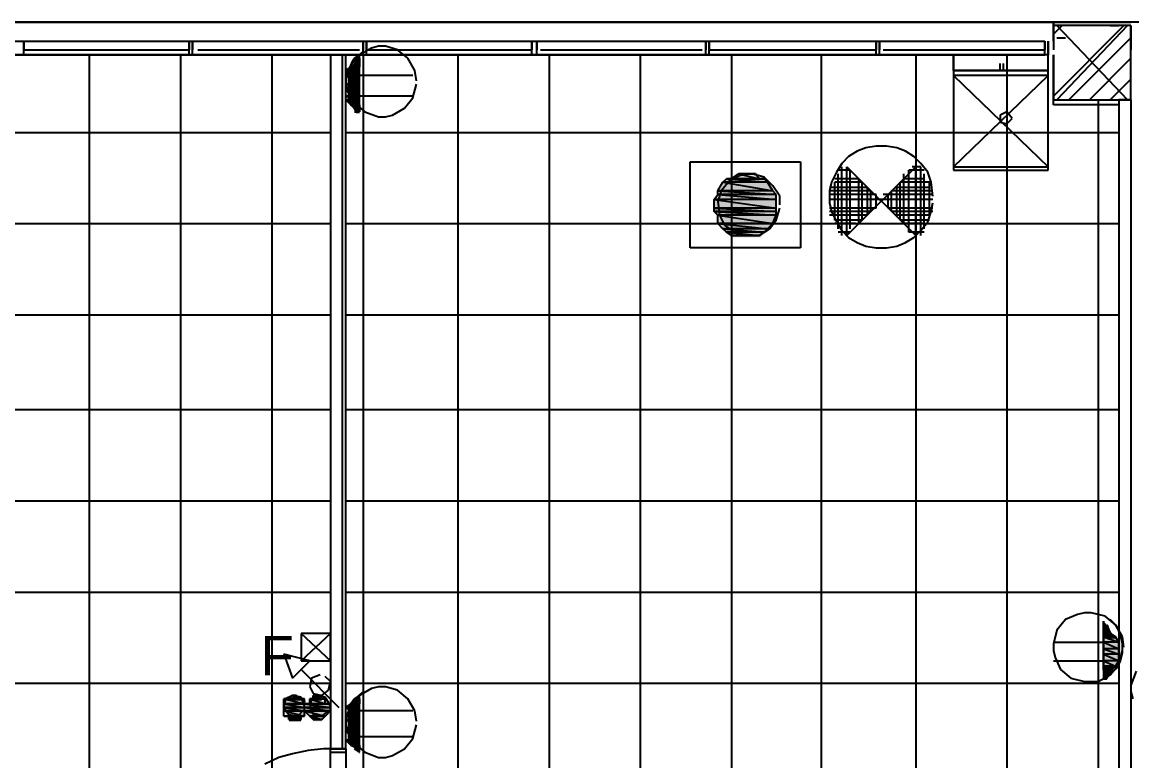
# Model space of a CAD drawing. Header units: millimetres. Extents: x 5 to 415, y 48 to 251.
# Drawn here: x 278.06 to 289.43, y 229.92 to 237.49 of the extents above; entities that cross this region are included whole.
import ezdxf

# ---------------------------------------------------------------- set-up
doc = ezdxf.new("R2010")
doc.units = ezdxf.units.MM
for name, color, linetype in [('H', 7, 'Continuous'), ('P', 7, 'Continuous'), ('T', 7, 'Continuous')]:
    doc.layers.add(name, color=color, linetype=linetype)

msp = doc.modelspace()

# ---------------------------------------------------------------- hatches: boundary and pattern name
at = {"layer": 'H', "linetype": 'Continuous'}
for points in [[(281.481, 237.102), (281.517, 237.155), (281.517, 237.102), (281.481, 237.102)], [(281.428, 237.031), (281.481, 237.102), (281.517, 237.102), (281.517, 237.031), (281.428, 237.031)], [(281.393, 236.978), (281.428, 237.031), (281.517, 237.031), (281.517, 236.978), (281.393, 236.978)], [(281.393, 236.943), (281.393, 236.978), (281.517, 236.978), (281.517, 236.943), (281.393, 236.943)], [(281.393, 236.855), (281.393, 236.943), (281.517, 236.943), (281.517, 236.855), (281.393, 236.855)], [(281.393, 236.82), (281.393, 236.855), (281.517, 236.855), (281.517, 236.82), (281.393, 236.82)], [(281.393, 236.732), (281.393, 236.82), (281.517, 236.82), (281.517, 236.732), (281.393, 236.732)], [(281.393, 236.679), (281.393, 236.732), (281.517, 236.732), (281.517, 236.679), (281.393, 236.679)], [(281.428, 236.643), (281.393, 236.679), (281.517, 236.679), (281.517, 236.643), (281.428, 236.643)], [(281.481, 236.555), (281.428, 236.643), (281.517, 236.555), (281.481, 236.555)], [(281.517, 236.555), (281.428, 236.643), (281.517, 236.643), (281.517, 236.555)], [(285.327, 235.885), (285.415, 235.92), (285.574, 235.92), (285.627, 235.885), (285.327, 235.885)], [(285.203, 235.761), (285.238, 235.832), (285.715, 235.832), (285.75, 235.761), (285.203, 235.761)], [(285.238, 235.832), (285.274, 235.885), (285.662, 235.885), (285.715, 235.832), (285.238, 235.832)], [(285.15, 235.673), (285.203, 235.708), (285.785, 235.708), (285.785, 235.673), (285.15, 235.673)], [(285.15, 235.585), (285.15, 235.673), (285.785, 235.673), (285.785, 235.585), (285.15, 235.585)], [(285.203, 235.708), (285.203, 235.761), (285.75, 235.761), (285.785, 235.708), (285.203, 235.708)], [(285.15, 235.55), (285.15, 235.585), (285.785, 235.585), (285.785, 235.55), (285.15, 235.55)], [(285.203, 235.497), (285.15, 235.55), (285.785, 235.55), (285.785, 235.497), (285.203, 235.497)], [(285.203, 235.409), (285.203, 235.497), (285.785, 235.497), (285.75, 235.409), (285.203, 235.409)], [(285.238, 235.373), (285.203, 235.409), (285.75, 235.409), (285.715, 235.373), (285.238, 235.373)], [(285.274, 235.338), (285.238, 235.373), (285.715, 235.373), (285.662, 235.338), (285.274, 235.338)], [(285.327, 235.285), (285.274, 235.338), (285.662, 235.338), (285.627, 235.285), (285.327, 235.285)], [(289.137, 231.316), (289.137, 231.352), (289.172, 231.316), (289.137, 231.316)], [(289.137, 231.228), (289.137, 231.316), (289.172, 231.316), (289.225, 231.228), (289.137, 231.228)], [(289.137, 231.175), (289.137, 231.228), (289.225, 231.228), (289.26, 231.175), (289.137, 231.175)], [(289.137, 231.14), (289.137, 231.175), (289.26, 231.175), (289.313, 231.14), (289.137, 231.14)], [(289.137, 231.052), (289.137, 231.14), (289.313, 231.14), (289.313, 231.052), (289.137, 231.052)], [(289.137, 231.017), (289.137, 231.052), (289.313, 231.052), (289.313, 231.017), (289.137, 231.017)], [(289.137, 230.928), (289.137, 231.017), (289.313, 231.017), (289.313, 230.928), (289.137, 230.928)], [(289.137, 230.893), (289.137, 230.928), (289.313, 230.928), (289.26, 230.893), (289.137, 230.893)], [(289.137, 230.84), (289.137, 230.893), (289.26, 230.893), (289.225, 230.84), (289.137, 230.84)], [(289.137, 230.752), (289.137, 230.84), (289.172, 230.752), (289.137, 230.752)], [(289.172, 230.752), (289.137, 230.84), (289.225, 230.84), (289.172, 230.752)], [(280.793, 230.54), (280.846, 230.593), (280.882, 230.593), (280.917, 230.54), (280.793, 230.54)], [(281.04, 230.54), (281.04, 230.593), (281.129, 230.593), (281.129, 230.54), (281.04, 230.54)], [(281.481, 230.54), (281.517, 230.593), (281.517, 230.54), (281.481, 230.54)], [(280.758, 230.505), (280.758, 230.54), (280.97, 230.54), (280.97, 230.505), (280.758, 230.505)], [(280.758, 230.47), (280.758, 230.505), (280.97, 230.505), (280.97, 230.47), (280.758, 230.47)], [(280.758, 230.417), (280.758, 230.47), (280.97, 230.47), (280.97, 230.417), (280.758, 230.417)], [(280.97, 230.47), (280.97, 230.505), (281.217, 230.505), (281.217, 230.47), (280.97, 230.47)], [(280.97, 230.417), (280.97, 230.47), (281.217, 230.47), (281.217, 230.417), (280.97, 230.417)], [(281.005, 230.505), (281.005, 230.54), (281.182, 230.54), (281.182, 230.505), (281.005, 230.505)], [(281.393, 230.47), (281.428, 230.505), (281.517, 230.505), (281.517, 230.47), (281.393, 230.47)], [(281.393, 230.382), (281.393, 230.47), (281.517, 230.47), (281.517, 230.382), (281.393, 230.382)], [(281.428, 230.505), (281.481, 230.54), (281.517, 230.54), (281.517, 230.505), (281.428, 230.505)], [(280.758, 230.382), (280.758, 230.417), (280.97, 230.417), (280.97, 230.382), (280.758, 230.382)], [(280.793, 230.329), (280.793, 230.382), (280.917, 230.382), (280.917, 230.329), (280.793, 230.329)], [(281.005, 230.382), (280.97, 230.417), (281.217, 230.417), (281.182, 230.382), (281.005, 230.382)], [(281.04, 230.329), (281.005, 230.382), (281.182, 230.382), (281.129, 230.329), (281.04, 230.329)], [(281.393, 230.329), (281.393, 230.382), (281.517, 230.382), (281.517, 230.329), (281.393, 230.329)], [(281.393, 230.258), (281.393, 230.329), (281.517, 230.329), (281.517, 230.258), (281.393, 230.258)], [(281.393, 230.205), (281.393, 230.258), (281.517, 230.258), (281.517, 230.205), (281.393, 230.205)], [(281.393, 230.117), (281.393, 230.205), (281.517, 230.205), (281.517, 230.117), (281.393, 230.117)], [(281.428, 230.082), (281.393, 230.117), (281.517, 230.117), (281.517, 230.082), (281.428, 230.082)], [(281.517, 229.993), (281.428, 230.082), (281.517, 230.046), (281.517, 229.993)], [(281.517, 230.046), (281.428, 230.082), (281.517, 230.082), (281.517, 230.046)]]:
    msp.add_hatch(color=256, dxfattribs=at).paths.add_polyline_path(points)

# ---------------------------------------------------------------- linework, layer by layer
at = {"layer": 'P'}
for points in [[(308.134, 237.49), (25.735, 237.49)], [(276.296, 237.49), (288.625, 237.49)], [(288.625, 237.49), (289.419, 237.49)], [(288.625, 237.296), (288.625, 237.49)], [(288.625, 237.49), (288.625, 237.296)], [(288.625, 236.732), (289.348, 237.455)], [(288.625, 237.367), (288.713, 237.455)], [(289.419, 237.455), (288.625, 237.455)], [(288.625, 237.455), (288.625, 237.208)], [(288.66, 237.455), (289.384, 236.696)], [(289.384, 237.455), (288.66, 236.696)], [(289.207, 237.455), (289.295, 237.455)], [(289.419, 236.696), (289.419, 237.455)], [(289.419, 237.455), (289.419, 237.208)], [(289.419, 237.455), (289.419, 237.208)], [(289.419, 237.208), (289.419, 237.455)], [(276.384, 237.296), (288.537, 237.296)], [(277.989, 237.296), (278.077, 237.296)], [(278.077, 237.296), (278.077, 237.208)], [(278.077, 237.155), (278.077, 237.296)], [(279.77, 237.296), (279.77, 237.208)], [(279.77, 237.155), (279.77, 237.296)], [(279.77, 237.296), (279.859, 237.296)], [(279.806, 237.296), (279.806, 237.208)], [(279.806, 237.155), (279.806, 237.296)], [(281.517, 237.296), (281.587, 237.296)], [(281.552, 237.296), (281.552, 237.208)], [(281.552, 237.155), (281.552, 237.296)], [(281.587, 237.296), (281.587, 237.208)], [(281.587, 237.155), (281.587, 237.296)], [(283.281, 237.296), (283.281, 237.208)], [(283.281, 237.155), (283.281, 237.296)], [(283.281, 237.296), (283.369, 237.296)], [(283.333, 237.296), (283.333, 237.208)], [(283.333, 237.155), (283.333, 237.296)], [(285.027, 237.296), (285.097, 237.296)], [(285.062, 237.296), (285.062, 237.208)], [(285.062, 237.155), (285.062, 237.296)], [(285.097, 237.296), (285.097, 237.208)], [(285.097, 237.155), (285.097, 237.296)], [(286.808, 237.296), (286.808, 237.208)], [(286.808, 237.155), (286.808, 237.296)], [(286.808, 237.296), (286.879, 237.296)], [(286.844, 237.296), (286.844, 237.208)], [(286.844, 237.155), (286.844, 237.296)], [(288.537, 237.296), (288.537, 237.208)], [(288.537, 237.155), (288.537, 237.296)], [(288.572, 237.155), (288.572, 237.296)], [(288.572, 237.296), (288.572, 237.155)], [(288.66, 237.331), (288.749, 237.331)], [(288.784, 236.696), (289.419, 237.331)], [(288.572, 237.155), (276.296, 237.155)], [(276.384, 237.155), (288.537, 237.155)], [(278.077, 237.155), (277.989, 237.155)], [(278.077, 237.208), (279.77, 237.208)], [(278.077, 237.208), (279.77, 237.208)], [(278.077, 237.208), (279.77, 237.208)], [(278.077, 237.208), (279.77, 237.208)], [(278.077, 237.208), (279.77, 237.208)], [(278.077, 237.155), (279.77, 237.155)], [(278.077, 237.155), (279.77, 237.155)], [(278.747, 237.155), (278.747, 228.018)], [(279.682, 237.155), (279.682, 228.477)], [(279.859, 237.155), (279.77, 237.155)], [(279.859, 237.208), (281.517, 237.208)], [(279.859, 237.208), (281.517, 237.208)], [(279.859, 237.208), (281.517, 237.208)], [(279.859, 237.208), (281.517, 237.208)], [(279.859, 237.208), (281.517, 237.208)], [(279.859, 237.155), (281.517, 237.155)], [(279.859, 237.155), (281.517, 237.155)], [(280.617, 237.155), (280.617, 228.477)], [(281.217, 237.155), (281.217, 230.046)], [(281.217, 237.155), (281.217, 230.046)], [(281.34, 230.046), (281.34, 237.155)], [(281.376, 230.046), (281.376, 237.155)], [(281.517, 237.155), (281.428, 237.049)], [(281.517, 237.155), (281.428, 237.049)], [(281.552, 237.19), (281.446, 237.102)], [(281.517, 237.155), (281.464, 237.12)], [(281.464, 237.12), (281.517, 237.155)], [(281.64, 237.225), (281.517, 237.155)], [(281.64, 237.225), (281.517, 237.155)], [(281.587, 237.155), (281.517, 237.155)], [(281.517, 236.573), (281.517, 237.155)], [(281.552, 237.155), (281.552, 224.719)], [(281.587, 237.208), (283.281, 237.208)], [(281.587, 237.208), (283.281, 237.208)], [(281.587, 237.208), (283.281, 237.208)], [(281.587, 237.208), (283.281, 237.208)], [(281.587, 237.208), (283.281, 237.208)], [(281.587, 237.155), (283.281, 237.155)], [(281.587, 237.155), (283.281, 237.155)], [(281.711, 237.243), (281.64, 237.225)], [(281.711, 237.243), (281.64, 237.225)], [(281.781, 237.243), (281.711, 237.243)], [(281.781, 237.243), (281.711, 237.243)], [(281.905, 237.208), (281.781, 237.243)], [(281.905, 237.208), (281.781, 237.243)], [(282.011, 237.12), (281.905, 237.208)], [(282.011, 237.12), (281.905, 237.208)], [(282.522, 237.155), (282.522, 224.719)], [(283.369, 237.155), (283.281, 237.155)], [(283.369, 237.208), (285.027, 237.208)], [(283.369, 237.208), (285.027, 237.208)], [(283.369, 237.208), (285.027, 237.208)], [(283.369, 237.208), (285.027, 237.208)], [(283.369, 237.208), (285.027, 237.208)], [(283.369, 237.155), (285.027, 237.155)], [(283.369, 237.155), (285.027, 237.155)], [(283.457, 237.155), (283.457, 224.719)], [(284.392, 237.155), (284.392, 224.719)], [(285.097, 237.155), (285.027, 237.155)], [(285.097, 237.208), (286.808, 237.208)], [(285.097, 237.208), (286.808, 237.208)], [(285.097, 237.208), (286.808, 237.208)], [(285.097, 237.208), (286.808, 237.208)], [(285.097, 237.208), (286.808, 237.208)], [(285.097, 237.155), (286.808, 237.155)], [(285.097, 237.155), (286.808, 237.155)], [(285.327, 237.155), (285.327, 224.719)], [(286.244, 237.155), (286.244, 224.719)], [(286.879, 237.155), (286.808, 237.155)], [(286.879, 237.208), (288.537, 237.208)], [(286.879, 237.208), (288.537, 237.208)], [(286.879, 237.208), (288.537, 237.208)], [(286.879, 237.208), (288.537, 237.208)], [(286.879, 237.208), (288.537, 237.208)], [(286.879, 237.155), (288.537, 237.155)], [(287.214, 237.155), (287.214, 224.719)], [(288.572, 237.155), (287.602, 237.155)], [(287.602, 237.155), (287.602, 236.996)], [(287.602, 236.996), (287.602, 237.155)], [(288.572, 237.155), (287.602, 237.155)], [(287.602, 237.155), (287.602, 236.996)], [(287.602, 236.996), (287.602, 237.155)], [(288.149, 237.155), (288.149, 224.719)], [(288.572, 236.996), (288.572, 237.155)], [(288.572, 236.996), (288.572, 237.155)], [(288.625, 236.643), (288.625, 237.155)], [(288.625, 237.155), (288.625, 236.696)], [(281.428, 237.049), (281.376, 236.926)], [(281.428, 237.049), (281.376, 236.926)], [(281.446, 237.102), (281.411, 237.014)], [(281.428, 237.031), (281.464, 237.12)], [(281.464, 237.12), (281.517, 237.031)], [(281.517, 237.12), (281.517, 237.031)], [(281.517, 237.031), (281.517, 237.12)], [(282.081, 236.996), (282.011, 237.12)], [(282.081, 236.996), (282.011, 237.12)], [(288.078, 236.996), (288.078, 237.067)], [(288.078, 236.996), (288.078, 237.067)], [(288.078, 236.996), (288.078, 237.067)], [(288.078, 236.996), (288.078, 237.067)], [(288.114, 236.996), (288.114, 237.067)], [(288.114, 236.996), (288.114, 237.067)], [(288.996, 236.696), (289.419, 237.12)], [(281.376, 236.996), (281.428, 237.031)], [(281.411, 237.014), (281.376, 236.926)], [(281.517, 236.996), (281.376, 236.996)], [(281.517, 236.996), (281.376, 236.996)], [(281.376, 236.996), (281.517, 236.943)], [(281.376, 236.996), (281.517, 236.943)], [(281.376, 236.943), (281.376, 236.996)], [(281.517, 236.943), (281.376, 236.943)], [(281.517, 236.943), (281.376, 236.943)], [(281.376, 236.943), (281.517, 236.855)], [(281.376, 236.943), (281.517, 236.855)], [(281.376, 236.855), (281.376, 236.943)], [(281.376, 236.926), (281.376, 236.855)], [(281.376, 236.926), (281.376, 236.855)], [(281.376, 236.926), (281.376, 236.837)], [(281.517, 237.031), (281.428, 237.031)], [(281.517, 237.031), (281.428, 237.031)], [(281.428, 237.031), (281.517, 236.996)], [(281.428, 237.031), (281.517, 236.996)], [(281.517, 236.996), (281.517, 237.031)], [(281.517, 236.943), (281.517, 236.996)], [(282.063, 236.943), (281.517, 236.943)], [(281.517, 236.855), (281.517, 236.943)], [(282.099, 236.89), (282.081, 236.996)], [(282.099, 236.89), (282.081, 236.996)], [(288.572, 236.996), (287.602, 236.996)], [(287.602, 236.996), (287.602, 235.973)], [(287.602, 236.996), (288.572, 236.996)], [(288.572, 236.996), (287.602, 236.996)], [(287.602, 236.996), (287.602, 235.973)], [(287.602, 236.996), (288.572, 236.996)], [(288.572, 236.943), (287.602, 236.943)], [(287.602, 236.943), (287.602, 236.008)], [(287.602, 236.008), (288.572, 236.943)], [(287.602, 236.943), (288.572, 236.008)], [(288.572, 236.943), (287.602, 236.943)], [(287.602, 236.943), (287.602, 236.008)], [(287.602, 236.008), (288.572, 236.943)], [(287.602, 236.943), (288.572, 236.008)], [(288.572, 235.973), (288.572, 236.996)], [(288.572, 235.973), (288.572, 236.996)], [(288.572, 236.008), (288.572, 236.943)], [(288.572, 236.008), (288.572, 236.943)], [(281.376, 236.855), (281.393, 236.784)], [(281.376, 236.855), (281.393, 236.784)], [(281.517, 236.855), (281.376, 236.855)], [(281.517, 236.855), (281.376, 236.855)], [(281.376, 236.855), (281.517, 236.82)], [(281.376, 236.855), (281.517, 236.82)], [(281.376, 236.82), (281.376, 236.855)], [(281.376, 236.837), (281.411, 236.749)], [(281.517, 236.82), (281.376, 236.82)], [(281.517, 236.82), (281.376, 236.82)], [(281.376, 236.82), (281.517, 236.732)], [(281.376, 236.82), (281.517, 236.732)], [(281.376, 236.732), (281.376, 236.82)], [(281.517, 236.82), (281.517, 236.855)], [(281.517, 236.732), (281.517, 236.82)], [(282.063, 236.714), (282.099, 236.855)], [(282.063, 236.714), (282.099, 236.855)], [(289.207, 236.696), (289.419, 236.908)], [(281.517, 236.732), (281.376, 236.732)], [(281.517, 236.732), (281.376, 236.732)], [(281.376, 236.732), (281.517, 236.696)], [(281.376, 236.732), (281.517, 236.696)], [(281.376, 236.696), (281.376, 236.732)], [(281.517, 236.696), (281.376, 236.696)], [(281.517, 236.696), (281.376, 236.696)], [(281.376, 236.696), (281.517, 236.643)], [(281.376, 236.696), (281.517, 236.643)], [(281.428, 236.643), (281.376, 236.696)], [(281.393, 236.784), (281.464, 236.661)], [(281.393, 236.784), (281.464, 236.661)], [(281.411, 236.749), (281.446, 236.679)], [(282.063, 236.732), (281.517, 236.732)], [(281.517, 236.696), (281.517, 236.732)], [(281.517, 236.643), (281.517, 236.696)], [(281.975, 236.608), (282.063, 236.714)], [(281.975, 236.608), (282.063, 236.714)], [(288.625, 236.696), (289.419, 236.696)], [(289.084, 236.696), (289.084, 225.354)], [(289.419, 236.696), (289.295, 236.696)], [(289.295, 236.696), (289.295, 225.39)], [(289.295, 236.696), (289.295, 225.39)], [(289.419, 236.696), (289.419, 225.39)], [(281.517, 236.643), (281.428, 236.643)], [(281.517, 236.573), (281.428, 236.643)], [(281.428, 236.643), (281.517, 236.573)], [(281.428, 236.643), (281.517, 236.643)], [(281.517, 236.573), (281.428, 236.643)], [(281.446, 236.679), (281.517, 236.608)], [(281.464, 236.661), (281.57, 236.573)], [(281.464, 236.661), (281.57, 236.573)], [(281.517, 236.643), (281.517, 236.573)], [(281.852, 236.538), (281.975, 236.608)], [(281.852, 236.538), (281.975, 236.608)], [(289.295, 236.643), (288.625, 236.643)], [(281.517, 236.573), (281.464, 236.573)], [(281.464, 236.573), (281.517, 236.573)], [(281.57, 236.573), (281.711, 236.52)], [(281.57, 236.573), (281.711, 236.52)], [(281.711, 236.52), (281.781, 236.52)], [(281.711, 236.52), (281.781, 236.52)], [(281.781, 236.52), (281.852, 236.538)], [(281.781, 236.52), (281.852, 236.538)], [(288.149, 236.573), (288.078, 236.538)], [(288.149, 236.573), (288.078, 236.538)], [(288.078, 236.538), (288.078, 236.467)], [(288.078, 236.538), (288.078, 236.467)], [(288.078, 236.467), (288.149, 236.449)], [(288.078, 236.467), (288.149, 236.449)], [(288.202, 236.502), (288.149, 236.573)], [(288.202, 236.502), (288.149, 236.573)], [(288.149, 236.449), (288.202, 236.502)], [(288.149, 236.449), (288.202, 236.502)], [(276.296, 236.361), (281.217, 236.361)], [(281.376, 236.361), (289.295, 236.361)], [(286.614, 236.167), (286.526, 236.114)], [(286.703, 236.202), (286.614, 236.167)], [(286.808, 236.22), (286.703, 236.202)], [(286.914, 236.22), (286.808, 236.22)], [(287.02, 236.202), (286.914, 236.22)], [(287.108, 236.167), (287.02, 236.202)], [(287.196, 236.114), (287.108, 236.167)], [(284.903, 236.061), (286.032, 236.061)], [(284.903, 235.179), (284.903, 236.061)], [(286.032, 236.061), (286.032, 235.179)], [(286.456, 236.044), (286.403, 235.955)], [(286.526, 236.114), (286.456, 236.044)], [(287.267, 236.044), (287.196, 236.114)], [(287.338, 235.955), (287.267, 236.044)], [(285.415, 235.92), (285.309, 235.867)], [(285.327, 235.885), (285.397, 235.938)], [(285.574, 235.938), (285.397, 235.938)], [(285.397, 235.938), (285.45, 235.938)], [(285.574, 235.938), (285.397, 235.938)], [(285.397, 235.938), (285.609, 235.885)], [(285.397, 235.938), (285.609, 235.885)], [(285.538, 235.938), (285.415, 235.92)], [(285.45, 235.938), (285.574, 235.938)], [(285.485, 235.938), (285.574, 235.938)], [(285.574, 235.938), (285.485, 235.938)], [(285.662, 235.903), (285.538, 235.938)], [(285.609, 235.885), (285.574, 235.938)], [(285.75, 235.814), (285.662, 235.903)], [(286.403, 235.955), (286.35, 235.85)], [(286.544, 235.973), (286.42, 235.973)], [(286.42, 235.373), (286.42, 235.938)], [(286.456, 235.303), (286.456, 236.008)], [(286.508, 235.303), (286.508, 236.008)], [(286.508, 236.008), (287.214, 235.303)], [(287.214, 236.008), (286.508, 235.303)], [(286.544, 235.373), (286.544, 235.973)], [(287.091, 235.426), (287.091, 235.938)], [(287.143, 235.338), (287.143, 235.973)], [(287.302, 235.973), (287.143, 235.973)], [(287.267, 236.008), (287.179, 236.008)], [(287.214, 235.303), (287.214, 236.008)], [(287.267, 235.303), (287.267, 236.008)], [(287.302, 235.373), (287.302, 235.938)], [(287.373, 235.85), (287.338, 235.955)], [(287.602, 236.008), (288.572, 236.008)], [(287.602, 236.008), (288.572, 236.008)], [(287.602, 235.973), (288.572, 235.973)], [(287.602, 235.973), (288.572, 235.973)], [(285.186, 235.761), (285.238, 235.85)], [(285.309, 235.867), (285.221, 235.761)], [(285.238, 235.85), (285.274, 235.885)], [(285.697, 235.85), (285.238, 235.85)], [(285.697, 235.85), (285.238, 235.85)], [(285.238, 235.85), (285.75, 235.761)], [(285.238, 235.85), (285.75, 235.761)], [(285.662, 235.885), (285.274, 235.885)], [(285.274, 235.885), (285.327, 235.885)], [(285.662, 235.885), (285.274, 235.885)], [(285.274, 235.885), (285.697, 235.85)], [(285.274, 235.885), (285.697, 235.85)], [(285.609, 235.885), (285.327, 235.885)], [(285.609, 235.885), (285.327, 235.885)], [(285.327, 235.885), (285.662, 235.885)], [(285.327, 235.885), (285.662, 235.885)], [(285.662, 235.885), (285.609, 235.885)], [(285.697, 235.85), (285.662, 235.885)], [(285.75, 235.761), (285.697, 235.85)], [(285.821, 235.708), (285.75, 235.814)], [(286.35, 235.85), (286.332, 235.761)], [(286.72, 235.797), (286.332, 235.797)], [(286.632, 235.885), (286.385, 235.885)], [(286.385, 235.462), (286.385, 235.85)], [(286.667, 235.85), (286.385, 235.85)], [(286.632, 235.426), (286.632, 235.885)], [(286.667, 235.462), (286.667, 235.85)], [(286.72, 235.514), (286.72, 235.797)], [(287.02, 235.514), (287.02, 235.797)], [(287.355, 235.797), (287.02, 235.797)], [(287.055, 235.462), (287.055, 235.85)], [(287.355, 235.85), (287.055, 235.85)], [(287.302, 235.885), (287.091, 235.885)], [(287.355, 235.514), (287.355, 235.85)], [(287.39, 235.708), (287.373, 235.85)], [(285.15, 235.673), (285.186, 235.726)], [(285.785, 235.673), (285.15, 235.673)], [(285.785, 235.673), (285.15, 235.673)], [(285.15, 235.673), (285.785, 235.585)], [(285.15, 235.673), (285.785, 235.585)], [(285.15, 235.585), (285.15, 235.673)], [(285.75, 235.761), (285.186, 235.761)], [(285.75, 235.761), (285.186, 235.761)], [(285.186, 235.761), (285.785, 235.726)], [(285.186, 235.761), (285.785, 235.726)], [(285.186, 235.726), (285.186, 235.761)], [(285.221, 235.761), (285.186, 235.656)], [(285.785, 235.726), (285.186, 235.726)], [(285.785, 235.726), (285.186, 235.726)], [(285.186, 235.726), (285.785, 235.673)], [(285.186, 235.726), (285.785, 235.673)], [(285.785, 235.726), (285.75, 235.761)], [(285.785, 235.673), (285.785, 235.726)], [(285.785, 235.585), (285.785, 235.673)], [(285.821, 235.62), (285.821, 235.708)], [(286.755, 235.761), (286.332, 235.761)], [(286.332, 235.761), (286.332, 235.638)], [(286.808, 235.726), (286.332, 235.726)], [(286.844, 235.673), (286.332, 235.673)], [(286.755, 235.55), (286.755, 235.761)], [(286.808, 235.585), (286.808, 235.726)], [(287.39, 235.673), (286.844, 235.673)], [(287.39, 235.726), (286.879, 235.726)], [(286.932, 235.585), (286.932, 235.726)], [(286.967, 235.55), (286.967, 235.761)], [(287.39, 235.761), (286.967, 235.761)], [(285.785, 235.585), (285.15, 235.585)], [(285.785, 235.585), (285.15, 235.585)], [(285.15, 235.585), (285.785, 235.55)], [(285.15, 235.585), (285.785, 235.55)], [(285.15, 235.55), (285.15, 235.585)], [(285.186, 235.656), (285.203, 235.514)], [(285.785, 235.55), (285.785, 235.585)], [(285.785, 235.462), (285.821, 235.585)], [(286.332, 235.638), (286.35, 235.55)], [(286.808, 235.585), (286.332, 235.585)], [(287.39, 235.585), (286.932, 235.585)], [(287.373, 235.55), (287.39, 235.638)], [(285.785, 235.55), (285.15, 235.55)], [(285.785, 235.55), (285.15, 235.55)], [(285.15, 235.55), (285.785, 235.514)], [(285.15, 235.55), (285.785, 235.514)], [(285.186, 235.514), (285.15, 235.55)], [(285.785, 235.514), (285.186, 235.514)], [(285.785, 235.514), (285.186, 235.514)], [(285.186, 235.514), (285.75, 235.426)], [(285.186, 235.514), (285.75, 235.426)], [(285.186, 235.426), (285.186, 235.514)], [(285.203, 235.514), (285.256, 235.409)], [(285.715, 235.373), (285.785, 235.462)], [(285.75, 235.426), (285.785, 235.514)], [(285.785, 235.514), (285.785, 235.55)], [(286.755, 235.55), (286.332, 235.55)], [(286.72, 235.514), (286.332, 235.514)], [(286.35, 235.55), (286.403, 235.444)], [(286.667, 235.462), (286.385, 235.462)], [(286.403, 235.444), (286.456, 235.356)], [(287.39, 235.55), (286.967, 235.55)], [(287.355, 235.514), (287.02, 235.514)], [(287.355, 235.462), (287.055, 235.462)], [(287.267, 235.356), (287.338, 235.444)], [(287.338, 235.444), (287.373, 235.55)], [(276.296, 235.426), (281.217, 235.426)], [(281.376, 235.426), (289.295, 235.426)], [(285.75, 235.426), (285.186, 235.426)], [(285.75, 235.426), (285.186, 235.426)], [(285.186, 235.426), (285.697, 235.373)], [(285.186, 235.426), (285.697, 235.373)], [(285.238, 235.373), (285.186, 235.426)], [(285.697, 235.373), (285.238, 235.373)], [(285.697, 235.373), (285.238, 235.373)], [(285.238, 235.373), (285.662, 235.338)], [(285.238, 235.373), (285.662, 235.338)], [(285.274, 235.338), (285.238, 235.373)], [(285.256, 235.409), (285.362, 235.338)], [(285.662, 235.338), (285.274, 235.338)], [(285.662, 235.338), (285.274, 235.338)], [(285.274, 235.338), (285.609, 235.303)], [(285.274, 235.338), (285.609, 235.303)], [(285.327, 235.303), (285.274, 235.338)], [(285.362, 235.338), (285.468, 235.303)], [(285.609, 235.303), (285.715, 235.373)], [(285.609, 235.303), (285.662, 235.338)], [(285.662, 235.338), (285.697, 235.373)], [(285.697, 235.373), (285.75, 235.426)], [(286.597, 235.426), (286.385, 235.426)], [(286.544, 235.338), (286.42, 235.338)], [(286.456, 235.356), (286.526, 235.285)], [(287.302, 235.426), (287.091, 235.426)], [(287.302, 235.338), (287.143, 235.338)], [(287.196, 235.285), (287.267, 235.356)], [(285.609, 235.303), (285.327, 235.303)], [(285.609, 235.303), (285.327, 235.303)], [(285.327, 235.303), (285.574, 235.303)], [(285.327, 235.303), (285.574, 235.303)], [(285.397, 235.303), (285.327, 235.303)], [(285.574, 235.303), (285.397, 235.303)], [(285.574, 235.303), (285.397, 235.303)], [(285.397, 235.303), (285.485, 235.303)], [(285.397, 235.303), (285.485, 235.303)], [(285.45, 235.303), (285.397, 235.303)], [(285.485, 235.303), (285.45, 235.303)], [(285.468, 235.303), (285.609, 235.303)], [(285.485, 235.303), (285.574, 235.303)], [(285.574, 235.303), (285.609, 235.303)], [(286.526, 235.285), (286.614, 235.232)], [(286.614, 235.232), (286.703, 235.197)], [(287.02, 235.197), (287.108, 235.232)], [(287.108, 235.232), (287.196, 235.285)], [(286.032, 235.179), (284.903, 235.179)], [(286.703, 235.197), (286.808, 235.179)], [(286.808, 235.179), (286.914, 235.179)], [(286.914, 235.179), (287.02, 235.197)], [(276.296, 234.491), (281.217, 234.491)], [(281.376, 234.491), (289.295, 234.491)], [(276.296, 233.521), (281.217, 233.521)], [(281.376, 233.521), (289.295, 233.521)], [(276.296, 232.586), (281.217, 232.586)], [(281.376, 232.586), (289.295, 232.586)], [(276.296, 231.652), (281.217, 231.652)], [(281.376, 231.652), (289.295, 231.652)], [(288.749, 231.369), (288.66, 231.263)], [(288.749, 231.369), (288.66, 231.263)], [(288.872, 231.422), (288.749, 231.369)], [(288.872, 231.422), (288.749, 231.369)], [(288.943, 231.44), (288.872, 231.422)], [(288.943, 231.44), (288.872, 231.422)], [(289.013, 231.44), (288.943, 231.44)], [(289.013, 231.44), (288.943, 231.44)], [(289.154, 231.405), (289.013, 231.44)], [(289.154, 231.405), (289.013, 231.44)], [(289.137, 231.352), (289.137, 231.316)], [(289.137, 231.316), (289.137, 231.352)], [(289.137, 231.352), (289.137, 230.77)], [(289.26, 231.316), (289.154, 231.405)], [(289.26, 231.316), (289.154, 231.405)], [(289.278, 231.299), (289.207, 231.369)], [(288.66, 231.263), (288.625, 231.122)], [(288.66, 231.263), (288.625, 231.122)], [(289.137, 231.316), (289.207, 231.228)], [(289.137, 231.228), (289.137, 231.316)], [(289.172, 231.316), (289.207, 231.228)], [(289.207, 231.228), (289.172, 231.316)], [(289.331, 231.193), (289.26, 231.316)], [(289.331, 231.193), (289.26, 231.316)], [(289.313, 231.211), (289.278, 231.299)], [(281.217, 231.228), (280.917, 231.228)], [(280.917, 231.228), (280.917, 230.946)], [(280.917, 231.228), (281.217, 230.946)], [(281.217, 231.228), (280.917, 230.946)], [(281.217, 230.946), (281.217, 231.228)], [(288.625, 231.14), (289.137, 231.14)], [(288.625, 231.122), (288.625, 231.052)], [(288.625, 231.122), (288.625, 231.052)], [(289.207, 231.228), (289.137, 231.228)], [(289.207, 231.228), (289.137, 231.228)], [(289.137, 231.228), (289.26, 231.193)], [(289.137, 231.228), (289.26, 231.193)], [(289.137, 231.193), (289.137, 231.228)], [(289.26, 231.193), (289.137, 231.193)], [(289.26, 231.193), (289.137, 231.193)], [(289.137, 231.193), (289.295, 231.14)], [(289.137, 231.193), (289.295, 231.14)], [(289.137, 231.14), (289.137, 231.193)], [(289.295, 231.14), (289.137, 231.14)], [(289.295, 231.14), (289.137, 231.14)], [(289.137, 231.14), (289.295, 231.069)], [(289.137, 231.14), (289.295, 231.069)], [(289.137, 231.069), (289.137, 231.14)], [(289.26, 231.193), (289.207, 231.228)], [(289.295, 231.14), (289.26, 231.193)], [(289.295, 231.069), (289.295, 231.14)], [(289.331, 231.122), (289.313, 231.211)], [(289.348, 231.087), (289.331, 231.193)], [(289.348, 231.087), (289.331, 231.193)], [(289.331, 231.034), (289.331, 231.122)], [(280.741, 231.017), (280.829, 230.77)], [(281.005, 230.946), (280.741, 231.017)], [(288.625, 231.052), (288.643, 230.981)], [(288.625, 231.052), (288.643, 230.981)], [(289.295, 231.069), (289.137, 231.069)], [(289.295, 231.069), (289.137, 231.069)], [(289.137, 231.069), (289.295, 231.017)], [(289.137, 231.069), (289.295, 231.017)], [(289.137, 231.017), (289.137, 231.069)], [(289.295, 231.017), (289.137, 231.017)], [(289.295, 231.017), (289.137, 231.017)], [(289.137, 231.017), (289.295, 230.946)], [(289.137, 231.017), (289.295, 230.946)], [(289.137, 230.946), (289.137, 231.017)], [(289.295, 231.017), (289.295, 231.069)], [(289.295, 230.911), (289.331, 231.052)], [(289.295, 230.911), (289.331, 231.052)], [(289.295, 230.946), (289.295, 231.017)], [(289.313, 230.946), (289.331, 231.034)], [(280.829, 230.77), (281.005, 230.946)], [(280.917, 230.946), (281.217, 230.946)], [(288.625, 230.946), (289.137, 230.946)], [(288.643, 230.981), (288.696, 230.858)], [(288.643, 230.981), (288.696, 230.858)], [(289.295, 230.946), (289.137, 230.946)], [(289.295, 230.946), (289.137, 230.946)], [(289.137, 230.946), (289.26, 230.893)], [(289.137, 230.946), (289.26, 230.893)], [(289.137, 230.893), (289.137, 230.946)], [(289.207, 230.805), (289.295, 230.911)], [(289.207, 230.805), (289.295, 230.911)], [(289.26, 230.893), (289.295, 230.946)], [(289.278, 230.875), (289.313, 230.946)], [(280.917, 230.858), (281.305, 230.47)], [(281.111, 230.805), (281.023, 230.77)], [(281.217, 230.734), (281.164, 230.787)], [(288.696, 230.858), (288.802, 230.77)], [(288.696, 230.858), (288.802, 230.77)], [(289.084, 230.734), (289.207, 230.805)], [(289.084, 230.734), (289.207, 230.805)], [(289.26, 230.893), (289.137, 230.893)], [(289.26, 230.893), (289.137, 230.893)], [(289.137, 230.893), (289.207, 230.858)], [(289.137, 230.893), (289.207, 230.858)], [(289.137, 230.858), (289.137, 230.893)], [(289.207, 230.858), (289.137, 230.858)], [(289.172, 230.77), (289.137, 230.858)], [(289.137, 230.858), (289.172, 230.77)], [(289.137, 230.858), (289.207, 230.858)], [(289.172, 230.77), (289.137, 230.858)], [(289.172, 230.787), (289.278, 230.875)], [(289.207, 230.858), (289.172, 230.77)], [(289.207, 230.858), (289.26, 230.893)], [(289.472, 230.84), (289.419, 230.699)], [(289.472, 230.84), (289.419, 230.699)], [(276.296, 230.717), (281.217, 230.717)], [(281.023, 230.77), (281.005, 230.681)], [(281.005, 230.681), (281.04, 230.611)], [(281.199, 230.646), (281.217, 230.734)], [(281.376, 230.717), (289.295, 230.717)], [(281.711, 230.681), (281.64, 230.664)], [(281.711, 230.681), (281.64, 230.664)], [(281.781, 230.681), (281.711, 230.681)], [(281.781, 230.681), (281.711, 230.681)], [(281.905, 230.646), (281.781, 230.681)], [(281.905, 230.646), (281.781, 230.681)], [(288.802, 230.77), (288.943, 230.734)], [(288.802, 230.77), (288.943, 230.734)], [(288.943, 230.734), (289.013, 230.734)], [(288.943, 230.734), (289.013, 230.734)], [(289.013, 230.734), (289.084, 230.734)], [(289.013, 230.734), (289.084, 230.734)], [(289.172, 230.77), (289.137, 230.77)], [(289.137, 230.77), (289.172, 230.77)], [(289.419, 230.699), (289.419, 230.628)], [(289.419, 230.699), (289.419, 230.628)], [(280.758, 230.558), (280.741, 230.47)], [(280.952, 230.558), (280.741, 230.558)], [(280.741, 230.558), (280.793, 230.558)], [(280.952, 230.558), (280.741, 230.558)], [(280.741, 230.558), (280.952, 230.505)], [(280.741, 230.558), (280.952, 230.505)], [(280.741, 230.505), (280.741, 230.558)], [(280.829, 230.593), (280.758, 230.558)], [(280.793, 230.558), (280.829, 230.593)], [(280.917, 230.558), (280.793, 230.558)], [(280.917, 230.558), (280.793, 230.558)], [(280.793, 230.558), (280.917, 230.558)], [(280.793, 230.558), (280.917, 230.558)], [(280.917, 230.558), (280.793, 230.558)], [(280.917, 230.558), (280.793, 230.558)], [(280.793, 230.558), (280.952, 230.558)], [(280.793, 230.558), (280.952, 230.558)], [(280.917, 230.576), (280.829, 230.593)], [(280.829, 230.593), (280.864, 230.593)], [(280.864, 230.593), (280.829, 230.593)], [(280.864, 230.593), (280.829, 230.593)], [(280.829, 230.593), (280.864, 230.593)], [(280.829, 230.593), (280.917, 230.558)], [(280.864, 230.593), (280.917, 230.558)], [(280.917, 230.558), (280.864, 230.593)], [(280.952, 230.487), (280.917, 230.576)], [(280.917, 230.558), (280.917, 230.558)], [(280.917, 230.558), (280.917, 230.558)], [(280.952, 230.558), (280.917, 230.558)], [(280.952, 230.505), (280.952, 230.558)], [(281.023, 230.558), (281.005, 230.47)], [(281.164, 230.558), (281.005, 230.558)], [(281.005, 230.558), (281.04, 230.558)], [(281.164, 230.558), (281.005, 230.558)], [(281.005, 230.558), (281.164, 230.558)], [(281.005, 230.558), (281.164, 230.558)], [(281.164, 230.558), (281.005, 230.558)], [(281.164, 230.558), (281.005, 230.558)], [(281.005, 230.558), (281.164, 230.505)], [(281.005, 230.558), (281.164, 230.505)], [(281.005, 230.505), (281.005, 230.558)], [(281.076, 230.593), (281.023, 230.558)], [(281.04, 230.611), (281.129, 230.593)], [(281.093, 230.593), (281.04, 230.593)], [(281.04, 230.593), (281.093, 230.593)], [(281.129, 230.593), (281.04, 230.593)], [(281.04, 230.593), (281.129, 230.558)], [(281.04, 230.593), (281.129, 230.558)], [(281.04, 230.558), (281.04, 230.593)], [(281.129, 230.558), (281.04, 230.558)], [(281.129, 230.558), (281.04, 230.558)], [(281.04, 230.558), (281.164, 230.558)], [(281.04, 230.558), (281.164, 230.558)], [(281.164, 230.576), (281.076, 230.593)], [(281.129, 230.593), (281.199, 230.646)], [(281.129, 230.593), (281.129, 230.593)], [(281.129, 230.593), (281.129, 230.593)], [(281.129, 230.558), (281.129, 230.593)], [(281.164, 230.558), (281.129, 230.558)], [(281.217, 230.487), (281.164, 230.576)], [(281.164, 230.558), (281.164, 230.558)], [(281.164, 230.558), (281.164, 230.558)], [(281.164, 230.505), (281.164, 230.558)], [(281.517, 230.593), (281.428, 230.487)], [(281.517, 230.593), (281.428, 230.487)], [(281.464, 230.558), (281.428, 230.505)], [(281.428, 230.505), (281.464, 230.558)], [(281.552, 230.628), (281.446, 230.54)], [(281.517, 230.593), (281.464, 230.558)], [(281.464, 230.558), (281.517, 230.593)], [(281.64, 230.664), (281.517, 230.593)], [(281.64, 230.664), (281.517, 230.593)], [(281.517, 230.011), (281.517, 230.593)], [(281.517, 230.558), (281.517, 230.505)], [(281.517, 230.505), (281.517, 230.558)], [(282.011, 230.558), (281.905, 230.646)], [(282.011, 230.558), (281.905, 230.646)], [(282.081, 230.434), (282.011, 230.558)], [(282.081, 230.434), (282.011, 230.558)], [(289.419, 230.628), (289.437, 230.558)], [(289.419, 230.628), (289.437, 230.558)], [(280.952, 230.505), (280.741, 230.505)], [(280.952, 230.505), (280.741, 230.505)], [(280.741, 230.505), (280.952, 230.505)], [(280.741, 230.505), (280.952, 230.505)], [(280.952, 230.505), (280.741, 230.505)], [(280.952, 230.505), (280.741, 230.505)], [(280.741, 230.505), (280.952, 230.47)], [(280.741, 230.505), (280.952, 230.47)], [(280.741, 230.47), (280.741, 230.505)], [(280.741, 230.47), (280.793, 230.399)], [(280.952, 230.47), (280.741, 230.47)], [(280.952, 230.47), (280.741, 230.47)], [(280.741, 230.47), (280.952, 230.47)], [(280.741, 230.47), (280.952, 230.47)], [(280.952, 230.47), (280.741, 230.47)], [(280.952, 230.47), (280.741, 230.47)], [(280.741, 230.47), (280.952, 230.434)], [(280.741, 230.47), (280.952, 230.434)], [(280.741, 230.434), (280.741, 230.47)], [(281.217, 230.505), (280.952, 230.505)], [(280.952, 230.505), (281.005, 230.505)], [(281.217, 230.505), (280.952, 230.505)], [(280.952, 230.505), (281.217, 230.47)], [(280.952, 230.505), (281.217, 230.47)], [(280.952, 230.47), (280.952, 230.505)], [(280.952, 230.505), (280.952, 230.505)], [(280.952, 230.505), (280.952, 230.505)], [(280.952, 230.47), (280.952, 230.505)], [(281.217, 230.47), (280.952, 230.47)], [(281.217, 230.47), (280.952, 230.47)], [(280.952, 230.47), (281.217, 230.47)], [(280.952, 230.47), (281.217, 230.47)], [(281.217, 230.47), (280.952, 230.47)], [(281.217, 230.47), (280.952, 230.47)], [(280.952, 230.47), (281.217, 230.434)], [(280.952, 230.47), (281.217, 230.434)], [(280.952, 230.434), (280.952, 230.47)], [(280.952, 230.47), (280.952, 230.47)], [(280.952, 230.47), (280.952, 230.47)], [(280.952, 230.434), (280.952, 230.47)], [(281.164, 230.505), (281.005, 230.505)], [(281.164, 230.505), (281.005, 230.505)], [(281.005, 230.505), (281.217, 230.505)], [(281.005, 230.505), (281.217, 230.505)], [(281.005, 230.47), (281.04, 230.399)], [(281.217, 230.505), (281.164, 230.505)], [(281.217, 230.47), (281.217, 230.505)], [(281.217, 230.47), (281.217, 230.47)], [(281.217, 230.47), (281.217, 230.47)], [(281.217, 230.434), (281.217, 230.47)], [(281.376, 230.47), (281.428, 230.505)], [(281.428, 230.487), (281.376, 230.364)], [(281.428, 230.487), (281.376, 230.364)], [(281.517, 230.47), (281.376, 230.47)], [(281.517, 230.47), (281.376, 230.47)], [(281.376, 230.47), (281.517, 230.382)], [(281.376, 230.47), (281.517, 230.382)], [(281.376, 230.382), (281.376, 230.47)], [(281.411, 230.452), (281.376, 230.364)], [(281.446, 230.54), (281.411, 230.452)], [(281.517, 230.505), (281.428, 230.505)], [(281.428, 230.505), (281.517, 230.47)], [(281.428, 230.505), (281.517, 230.47)], [(281.517, 230.47), (281.517, 230.505)], [(281.517, 230.382), (281.517, 230.47)], [(280.952, 230.434), (280.741, 230.434)], [(280.952, 230.434), (280.741, 230.434)], [(280.741, 230.434), (280.952, 230.434)], [(280.741, 230.434), (280.952, 230.434)], [(280.952, 230.434), (280.741, 230.434)], [(280.952, 230.434), (280.741, 230.434)], [(280.741, 230.434), (280.952, 230.382)], [(280.741, 230.434), (280.952, 230.382)], [(280.741, 230.382), (280.741, 230.434)], [(280.952, 230.382), (280.741, 230.382)], [(280.952, 230.382), (280.741, 230.382)], [(280.741, 230.382), (280.952, 230.382)], [(280.741, 230.382), (280.952, 230.382)], [(280.952, 230.382), (280.741, 230.382)], [(280.952, 230.382), (280.741, 230.382)], [(280.741, 230.382), (280.917, 230.382)], [(280.741, 230.382), (280.917, 230.382)], [(280.793, 230.382), (280.741, 230.382)], [(280.793, 230.399), (280.882, 230.382)], [(280.917, 230.382), (280.793, 230.382)], [(280.917, 230.382), (280.793, 230.382)], [(280.793, 230.382), (280.917, 230.346)], [(280.793, 230.382), (280.917, 230.346)], [(280.793, 230.346), (280.793, 230.382)], [(280.917, 230.346), (280.793, 230.346)], [(280.917, 230.346), (280.793, 230.346)], [(280.793, 230.346), (280.864, 230.346)], [(280.793, 230.346), (280.864, 230.346)], [(280.829, 230.346), (280.793, 230.346)], [(280.864, 230.346), (280.829, 230.346)], [(280.829, 230.346), (280.864, 230.346)], [(280.864, 230.346), (280.829, 230.346)], [(280.864, 230.346), (280.917, 230.346)], [(280.864, 230.346), (280.864, 230.346)], [(280.864, 230.346), (280.864, 230.346)], [(280.882, 230.382), (280.935, 230.434)], [(280.917, 230.382), (280.952, 230.382)], [(280.917, 230.346), (280.917, 230.382)], [(281.217, 230.434), (280.952, 230.434)], [(281.217, 230.434), (280.952, 230.434)], [(280.952, 230.434), (281.217, 230.434)], [(280.952, 230.434), (281.217, 230.434)], [(281.217, 230.434), (280.952, 230.434)], [(281.217, 230.434), (280.952, 230.434)], [(280.952, 230.434), (281.164, 230.382)], [(280.952, 230.434), (281.164, 230.382)], [(281.005, 230.382), (280.952, 230.434)], [(280.952, 230.434), (280.952, 230.434)], [(280.952, 230.434), (280.952, 230.434)], [(280.952, 230.382), (280.952, 230.434)], [(280.952, 230.382), (280.952, 230.382)], [(280.952, 230.382), (280.952, 230.382)], [(281.164, 230.382), (281.005, 230.382)], [(281.164, 230.382), (281.005, 230.382)], [(281.005, 230.382), (281.164, 230.382)], [(281.005, 230.382), (281.164, 230.382)], [(281.164, 230.382), (281.005, 230.382)], [(281.164, 230.382), (281.005, 230.382)], [(281.005, 230.382), (281.164, 230.382)], [(281.164, 230.382), (281.005, 230.382)], [(281.005, 230.382), (281.164, 230.382)], [(281.164, 230.382), (281.005, 230.382)], [(281.005, 230.382), (281.129, 230.346)], [(281.005, 230.382), (281.129, 230.346)], [(281.04, 230.346), (281.005, 230.382)], [(281.04, 230.399), (281.129, 230.382)], [(281.129, 230.346), (281.04, 230.346)], [(281.129, 230.346), (281.04, 230.346)], [(281.04, 230.346), (281.129, 230.346)], [(281.04, 230.346), (281.129, 230.346)], [(281.129, 230.346), (281.04, 230.346)], [(281.093, 230.346), (281.04, 230.346)], [(281.04, 230.346), (281.093, 230.346)], [(281.093, 230.346), (281.129, 230.346)], [(281.129, 230.346), (281.093, 230.346)], [(281.129, 230.382), (281.199, 230.434)], [(281.129, 230.346), (281.164, 230.382)], [(281.129, 230.346), (281.129, 230.346)], [(281.129, 230.346), (281.129, 230.346)], [(281.164, 230.382), (281.217, 230.434)], [(281.164, 230.382), (281.164, 230.382)], [(281.164, 230.382), (281.164, 230.382)], [(281.164, 230.382), (281.164, 230.382)], [(281.217, 230.434), (281.217, 230.434)], [(281.217, 230.434), (281.217, 230.434)], [(281.517, 230.382), (281.376, 230.382)], [(281.517, 230.382), (281.376, 230.382)], [(281.376, 230.382), (281.517, 230.346)], [(281.376, 230.382), (281.517, 230.346)], [(281.376, 230.346), (281.376, 230.382)], [(281.376, 230.364), (281.376, 230.293)], [(281.376, 230.364), (281.376, 230.293)], [(281.376, 230.364), (281.376, 230.276)], [(281.517, 230.346), (281.376, 230.346)], [(281.517, 230.346), (281.376, 230.346)], [(281.376, 230.346), (281.517, 230.258)], [(281.376, 230.346), (281.517, 230.258)], [(281.376, 230.258), (281.376, 230.346)], [(282.063, 230.434), (281.517, 230.434)], [(281.517, 230.346), (281.517, 230.382)], [(281.517, 230.258), (281.517, 230.346)], [(282.099, 230.329), (282.081, 230.434)], [(282.099, 230.329), (282.081, 230.434)], [(281.376, 230.293), (281.393, 230.223)], [(281.376, 230.293), (281.393, 230.223)], [(281.376, 230.276), (281.411, 230.188)], [(281.517, 230.258), (281.376, 230.258)], [(281.517, 230.258), (281.376, 230.258)], [(281.376, 230.258), (281.517, 230.223)], [(281.376, 230.258), (281.517, 230.223)], [(281.376, 230.223), (281.376, 230.258)], [(281.517, 230.223), (281.376, 230.223)], [(281.517, 230.223), (281.376, 230.223)], [(281.376, 230.223), (281.517, 230.135)], [(281.376, 230.223), (281.517, 230.135)], [(281.376, 230.135), (281.376, 230.223)], [(281.393, 230.223), (281.464, 230.099)], [(281.393, 230.223), (281.464, 230.099)], [(281.517, 230.223), (281.517, 230.258)], [(281.517, 230.135), (281.517, 230.223)], [(282.063, 230.152), (282.099, 230.293)], [(282.063, 230.152), (282.099, 230.293)], [(281.517, 230.135), (281.376, 230.135)], [(281.517, 230.135), (281.376, 230.135)], [(281.376, 230.135), (281.517, 230.082)], [(281.376, 230.135), (281.517, 230.082)], [(281.428, 230.082), (281.376, 230.135)], [(281.411, 230.188), (281.446, 230.117)], [(281.446, 230.117), (281.517, 230.046)], [(281.464, 230.099), (281.57, 230.011)], [(281.464, 230.099), (281.57, 230.011)], [(282.063, 230.17), (281.517, 230.17)], [(281.517, 230.082), (281.517, 230.135)], [(281.975, 230.046), (282.063, 230.152)], [(281.975, 230.046), (282.063, 230.152)], [(280.829, 229.993), (280.688, 229.958)], [(280.988, 230.029), (280.829, 229.993)], [(281.146, 230.046), (280.988, 230.029)], [(281.234, 230.046), (281.146, 230.046)], [(281.376, 230.046), (281.217, 230.046)], [(281.217, 230.046), (281.376, 230.046)], [(281.217, 228.477), (281.217, 230.046)], [(281.217, 230.011), (281.376, 230.011)], [(281.34, 230.046), (281.252, 230.046)], [(281.252, 230.046), (281.34, 230.046)], [(281.34, 230.046), (281.252, 230.046)], [(281.252, 230.046), (281.34, 230.046)], [(281.34, 230.046), (281.252, 230.046)], [(281.34, 230.046), (281.252, 230.046)], [(281.34, 230.046), (281.252, 230.046)], [(281.376, 230.046), (281.376, 228.353)], [(281.517, 230.082), (281.428, 230.082)], [(281.428, 230.082), (281.517, 230.046)], [(281.517, 230.046), (281.428, 230.082)], [(281.428, 230.082), (281.517, 230.082)], [(281.517, 230.046), (281.428, 230.082)], [(281.464, 230.046), (281.517, 230.011)], [(281.517, 230.011), (281.464, 230.046)], [(281.517, 230.082), (281.517, 230.046)], [(281.57, 230.011), (281.711, 229.958)], [(281.57, 230.011), (281.711, 229.958)], [(281.852, 229.976), (281.975, 230.046)], [(281.852, 229.976), (281.975, 230.046)], [(280.688, 229.958), (280.547, 229.888)], [(281.711, 229.958), (281.781, 229.958)], [(281.711, 229.958), (281.781, 229.958)], [(281.781, 229.958), (281.852, 229.976)], [(281.781, 229.958), (281.852, 229.976)]]:
    msp.add_lwpolyline(points, dxfattribs=at)

# ---------------------------------------------------------------- texts
at = {"layer": 'T', "insert": (280.5, 230.8), "char_height": 0.4, "attachment_point": 7}
msp.add_mtext('{\\fArial|b0|i0|c0|p18;F}', dxfattribs=at)

doc.saveas('drawing.dxf')
